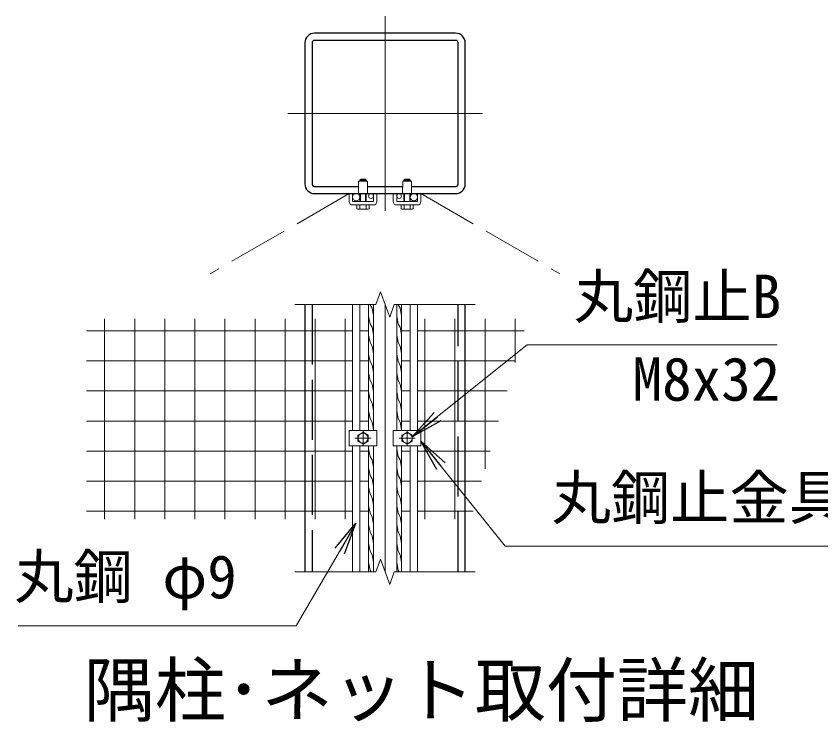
# Model space of a CAD drawing. Units: millimetres, scale not verified. Extents: x -18900 to 18900, y -13365 to 13365.
# Drawn here: x 12424 to 16438, y 1006 to 4527 of the extents above; entities that cross this region are included whole.
import ezdxf
from ezdxf.enums import TextEntityAlignment as Align

# ---------------------------------------------------------------- set-up
doc = ezdxf.new("R2010")
doc.units = ezdxf.units.MM
doc.header["$LTSCALE"] = 50
doc.linetypes.add('DASHED', pattern=[7.5, 6, -1.5])
doc.linetypes.add('USER1', pattern=[50.8, 31.75, -6.35, 6.35, -6.35])
for name, color, linetype, lineweight in [('0-0_D-TTL-TXT', 7, 'Continuous', 13), ('0-1_D-STR1', 1, 'Continuous', 25), ('0-2_D-BMK', 2, 'USER1', 13), ('0-3_D-STR3', 3, 'Continuous', 13), ('0-4_D-STR-DIM', 7, 'Continuous', 13), ('0-7_D-STR-TXT', 7, 'Continuous', 13), ('0-B_D-STR2', 7, 'Continuous', 13)]:
    doc.layers.add(name, color=color, linetype=linetype, lineweight=lineweight)
doc.layers.add('0-5_0', color=7, linetype='Continuous')
doc.styles.add('ＭＳ ゴシック', font='')
doc.styles.get('ＭＳ ゴシック').set_extended_font_data('MS Gothic')

# ---------------------------------------------------------------- blocks, each defined once
blk = doc.blocks.new('_Open')
at = {"layer": '0-5_0'}
blk.add_line((-50, 8.33), (0, 0), dxfattribs=at)
blk.add_lwpolyline([(-50, -8.33), (0, 0), (-50, 0)], dxfattribs=at)

msp = doc.modelspace()

# ---------------------------------------------------------------- linework, layer by layer
at = {"layer": '0-1_D-STR1'}
for p, q in [((14615.9, 4441.85), (13911.9, 4441.85)), ((13863.9, 4393.85), (13863.9, 3689.85)), ((13899.9, 4393.85), (13899.9, 3689.85)), ((14615.9, 4405.85), (13911.9, 4405.85)), ((14627.9, 3689.85), (14627.9, 4393.85)), ((14663.9, 3689.85), (14663.9, 4393.85)), ((13911.9, 3677.85), (14131.73, 3677.85)), ((14176.07, 3677.85), (14351.73, 3677.85)), ((14396.07, 3677.85), (14615.9, 3677.85)), ((13911.9, 3641.85), (14615.9, 3641.85)), ((13863.9, 3088.64), (13863.9, 1755.31)), ((14663.9, 1755.31), (14663.9, 3088.64))]:
    msp.add_line(p, q, dxfattribs=at)
at = {"layer": '0-1_D-STR1', "linetype": 'DASHED'}
for p, q in [((13899.9, 3088.64), (13899.9, 1755.31)), ((14627.9, 1755.31), (14627.9, 3088.64))]:
    msp.add_line(p, q, dxfattribs=at)
at = {"layer": '0-1_D-STR1'}
for centre, radius, start, end in [((13911.9, 4393.85), 48, 90, 180), ((14615.9, 4393.85), 48, 0, 90), ((13911.9, 4393.85), 12, 90, 180), ((14615.9, 4393.85), 12, 0, 90), ((13911.9, 3689.85), 48, 180, 270), ((13911.9, 3689.85), 12, 180, 270), ((14615.9, 3689.85), 48, 270, 0), ((14615.9, 3689.85), 12, 270, 0)]:
    msp.add_arc(centre, radius, start, end, dxfattribs=at)
at = {"layer": '0-2_D-BMK'}
for p, q in [((14263.9, 4527.35), (14263.9, 3556.36)), ((13778.41, 4041.85), (14749.4, 4041.85)), ((14263.9, 1755.31), (14263.9, 3088.64)), ((14153.9, 2381.97), (14153.9, 2461.97)), ((14373.9, 2381.97), (14373.9, 2461.97)), ((14113.9, 2421.97), (14193.9, 2421.97)), ((14413.9, 2421.97), (14333.9, 2421.97))]:
    msp.add_line(p, q, dxfattribs=at)
at = {"layer": '0-3_D-STR3'}
for p, q in [((14131.5, 3641.85), (14131.9, 3704.65)), ((14175.9, 3704.65), (14131.9, 3704.65)), ((14137.9, 3708.25), (14142.7, 3713.05)), ((14137.9, 3708.25), (14169.9, 3708.25)), ((14137.9, 3704.65), (14137.9, 3708.25)), ((14140.9, 3704.65), (14140.9, 3711.25)), ((14142.7, 3713.05), (14165.1, 3713.05)), ((14169.9, 3708.25), (14165.1, 3713.05)), ((14166.9, 3704.65), (14166.9, 3711.25)), ((14169.9, 3704.65), (14169.9, 3708.25)), ((14175.9, 3704.65), (14176.3, 3641.85)), ((14351.5, 3641.85), (14351.9, 3704.65)), ((14395.9, 3704.65), (14351.9, 3704.65)), ((14357.9, 3708.25), (14362.7, 3713.05)), ((14357.9, 3708.25), (14389.9, 3708.25)), ((14357.9, 3704.65), (14357.9, 3708.25)), ((14360.9, 3704.65), (14360.9, 3711.25)), ((14362.7, 3713.05), (14385.1, 3713.05)), ((14389.9, 3708.25), (14385.1, 3713.05)), ((14386.9, 3704.65), (14386.9, 3711.25)), ((14389.9, 3704.65), (14389.9, 3708.25)), ((14395.9, 3704.65), (14396.3, 3641.85)), ((14085.1, 3641.85), (14101.9, 3641.85)), ((14085.1, 3601.85), (14085.1, 3641.85)), ((14101.9, 3603.85), (14101.9, 3641.85)), ((14137.9, 3601.85), (14137.9, 3641.85)), ((14140.9, 3601.85), (14140.9, 3641.85)), ((14166.9, 3601.85), (14166.9, 3641.85)), ((14169.9, 3601.85), (14169.9, 3641.85)), ((14205.9, 3603.85), (14205.9, 3641.85)), ((14205.9, 3641.85), (14222.7, 3641.85)), ((14222.7, 3601.85), (14222.7, 3641.85)), ((14305.1, 3641.85), (14321.9, 3641.85)), ((14305.1, 3601.85), (14305.1, 3641.85)), ((14321.9, 3603.85), (14321.9, 3641.85)), ((14357.9, 3601.85), (14357.9, 3641.85)), ((14360.9, 3601.85), (14360.9, 3641.85)), ((14386.9, 3601.85), (14386.9, 3641.85)), ((14389.9, 3601.85), (14389.9, 3641.85)), ((14425.9, 3603.85), (14425.9, 3641.85)), ((14425.9, 3641.85), (14442.7, 3641.85)), ((14442.7, 3601.85), (14442.7, 3641.85)), ((14101.9, 3585.05), (14205.9, 3585.05)), ((14103.9, 3601.85), (14203.9, 3601.85)), ((14123.88, 3585.05), (14123.88, 3566.64)), ((14123.88, 3585.05), (14183.93, 3585.05)), ((14138.89, 3585.05), (14138.89, 3566.64)), ((14168.91, 3585.05), (14168.91, 3566.64)), ((14183.93, 3585.05), (14183.93, 3566.64)), ((14321.9, 3585.05), (14425.9, 3585.05)), ((14323.9, 3601.85), (14423.9, 3601.85)), ((14343.88, 3585.05), (14343.88, 3566.64)), ((14343.88, 3585.05), (14403.93, 3585.05)), ((14358.89, 3585.05), (14358.89, 3566.64)), ((14388.91, 3585.05), (14388.91, 3566.64)), ((14403.93, 3585.05), (14403.93, 3566.64)), ((14128.7, 3563.85), (14123.88, 3566.64)), ((14128.7, 3563.85), (14179.1, 3563.85)), ((14179.1, 3563.85), (14183.93, 3566.64)), ((14348.7, 3563.85), (14343.88, 3566.64)), ((14348.7, 3563.85), (14399.1, 3563.85)), ((14399.1, 3563.85), (14403.93, 3566.64)), ((14101.9, 2459.97), (14101.9, 3088.64)), ((14137.9, 2459.97), (14137.9, 3088.64)), ((14181.9, 2459.97), (14181.9, 3088.64)), ((14205.9, 2459.97), (14205.9, 3088.64)), ((14321.9, 2459.97), (14321.9, 3088.64)), ((14345.9, 2459.97), (14345.9, 3088.64)), ((14389.9, 2459.97), (14389.9, 3088.64)), ((14425.9, 2459.97), (14425.9, 3088.64)), ((14085.1, 2459.97), (14222.7, 2459.97)), ((14085.1, 2459.97), (14085.1, 2383.97)), ((14127.9, 2436.98), (14153.9, 2452)), ((14153.9, 2452), (14179.9, 2436.98)), ((14222.7, 2459.97), (14222.7, 2383.97)), ((14442.7, 2459.97), (14305.1, 2459.97)), ((14305.1, 2459.97), (14305.1, 2383.97)), ((14373.9, 2452), (14347.9, 2436.98)), ((14399.9, 2436.98), (14373.9, 2452)), ((14442.7, 2459.97), (14442.7, 2383.97)), ((14127.9, 2406.96), (14127.9, 2436.98)), ((14179.9, 2436.98), (14179.9, 2406.96)), ((14347.9, 2436.98), (14347.9, 2406.96)), ((14399.9, 2406.96), (14399.9, 2436.98)), ((14085.1, 2383.97), (14222.7, 2383.97)), ((14101.9, 1755.31), (14101.9, 2383.97)), ((14153.9, 2391.95), (14127.9, 2406.96)), ((14137.9, 1755.31), (14137.9, 2383.97)), ((14179.9, 2406.96), (14153.9, 2391.95)), ((14181.9, 1755.31), (14181.9, 2383.97)), ((14205.9, 1755.31), (14205.9, 2383.97)), ((14442.7, 2383.97), (14305.1, 2383.97)), ((14321.9, 1755.31), (14321.9, 2383.97)), ((14345.9, 1755.31), (14345.9, 2383.97)), ((14347.9, 2406.96), (14373.9, 2391.95)), ((14373.9, 2391.95), (14399.9, 2406.96)), ((14389.9, 1755.31), (14389.9, 2383.97)), ((14425.9, 1755.31), (14425.9, 2383.97))]:
    msp.add_line(p, q, dxfattribs=at)
for points in [[(14189.28, 3088.64), (14189.53, 3087.4), (14199.61, 3069.74), (14205.9, 3033.3)], [(14329.28, 3088.64), (14329.53, 3087.4), (14339.61, 3069.74), (14345.9, 3033.3)], [(14181.9, 3030.78), (14189.53, 2992.83), (14199.61, 2975.17), (14205.9, 2938.73)], [(14321.9, 3030.78), (14329.53, 2992.83), (14339.61, 2975.17), (14345.9, 2938.73)], [(14181.9, 2936.2), (14189.53, 2898.26), (14199.61, 2880.59), (14205.9, 2844.16)], [(14321.9, 2936.2), (14329.53, 2898.26), (14339.61, 2880.59), (14345.9, 2844.16)], [(14181.9, 2841.63), (14189.53, 2803.69), (14199.61, 2786.02), (14205.9, 2749.59)], [(14321.9, 2841.63), (14329.53, 2803.69), (14339.61, 2786.02), (14345.9, 2749.59)], [(14181.9, 2747.06), (14189.53, 2709.11), (14199.61, 2691.45), (14205.9, 2655.02)], [(14321.9, 2747.06), (14329.53, 2709.11), (14339.61, 2691.45), (14345.9, 2655.02)], [(14181.9, 2652.49), (14189.53, 2614.54), (14199.61, 2596.88), (14205.9, 2560.44)], [(14321.9, 2652.49), (14329.53, 2614.54), (14339.61, 2596.88), (14345.9, 2560.44)], [(14181.9, 2557.92), (14189.53, 2519.97), (14199.61, 2502.31), (14205.9, 2465.87)], [(14321.9, 2557.92), (14329.53, 2519.97), (14339.61, 2502.31), (14345.9, 2465.87)], [(14181.9, 2368.77), (14189.53, 2330.83), (14199.61, 2313.16), (14205.9, 2276.73)], [(14321.9, 2368.77), (14329.53, 2330.83), (14339.61, 2313.16), (14345.9, 2276.73)], [(14181.9, 2274.2), (14189.53, 2236.26), (14199.61, 2218.59), (14205.9, 2182.16)], [(14321.9, 2274.2), (14329.53, 2236.26), (14339.61, 2218.59), (14345.9, 2182.16)], [(14181.9, 2179.63), (14189.53, 2141.68), (14199.61, 2124.02), (14205.9, 2087.59)], [(14321.9, 2179.63), (14329.53, 2141.68), (14339.61, 2124.02), (14345.9, 2087.59)], [(14181.9, 2085.06), (14189.53, 2047.11), (14199.61, 2029.45), (14205.9, 1993.01)], [(14321.9, 2085.06), (14329.53, 2047.11), (14339.61, 2029.45), (14345.9, 1993.01)], [(14181.9, 1990.49), (14189.53, 1952.54), (14199.61, 1934.88), (14205.9, 1898.44)], [(14321.9, 1990.49), (14329.53, 1952.54), (14339.61, 1934.88), (14345.9, 1898.44)], [(14181.9, 1895.92), (14189.53, 1857.97), (14199.61, 1840.31), (14205.9, 1803.87)], [(14321.9, 1895.92), (14329.53, 1857.97), (14339.61, 1840.31), (14345.9, 1803.87)], [(14181.9, 1801.34), (14189.53, 1763.4), (14194.15, 1755.31)], [(14321.9, 1801.34), (14329.53, 1763.4), (14334.15, 1755.31)]]:
    msp.add_lwpolyline(points, dxfattribs=at)
for centre, radius in [((14119.9, 3623.85), 18), ((14193.9, 3629.85), 12), ((14333.9, 3629.85), 12), ((14407.9, 3623.85), 18), ((14153.9, 2421.97), 25), ((14373.9, 2421.97), 25)]:
    msp.add_circle(centre, radius, dxfattribs=at)
for centre, radius, start, end in [((14101.9, 3601.85), 16.8, 180, 270), ((14103.9, 3603.85), 2, 180, 270), ((14103.9, 3603.85), 2, 180, 270), ((14203.9, 3603.85), 2, 270, 0), ((14205.9, 3601.85), 16.8, 270, 0), ((14321.9, 3601.85), 16.8, 180, 270), ((14323.9, 3603.85), 2, 180, 270), ((14323.9, 3603.85), 2, 180, 270), ((14423.9, 3603.85), 2, 270, 0), ((14425.9, 3601.85), 16.8, 270, 0), ((14131.39, 3577.61), 13.29, 235.61585, 304.38415), ((14153.9, 3613.99), 49.68, 252.4121, 287.5879), ((14176.42, 3577.61), 13.29, 235.61585, 304.38415), ((14351.39, 3577.61), 13.29, 235.61585, 304.38415), ((14373.9, 3613.99), 49.68, 252.4121, 287.5879), ((14396.42, 3577.61), 13.29, 235.61585, 304.38415)]:
    msp.add_arc(centre, radius, start, end, dxfattribs=at)
at = {"layer": '0-4_D-STR-DIM'}
for p, q in [((14240.82, 3152.07), (14217.73, 3088.64)), ((14286.99, 3025.21), (14240.82, 3152.07)), ((13813.9, 3088.64), (14217.73, 3088.64)), ((14310.08, 3088.64), (14286.99, 3025.21)), ((14310.08, 3088.64), (14713.9, 3088.64)), ((14240.82, 1818.74), (14217.73, 1755.31)), ((14286.99, 1691.88), (14240.82, 1818.74)), ((13813.9, 1755.31), (14217.73, 1755.31)), ((14310.08, 1755.31), (14286.99, 1691.88)), ((14310.08, 1755.31), (14713.9, 1755.31))]:
    msp.add_line(p, q, dxfattribs=at)
at = {"layer": '0-7_D-STR-TXT'}
for points in [[(16218.79, 2887.64), (14973.13, 2887.64), (14401.46, 2429.82)], [(16539.88, 1883.11), (14862.5, 1883.11), (14443.95, 2405.14)], [(12434.35, 1484.99), (13820.49, 1484.99), (14117.91, 1995.45)]]:
    msp.add_lwpolyline(points, dxfattribs=at)
at = {"layer": '0-B_D-STR2', "linetype": 'DASHED'}
for p, q in [((14085.1, 3641.85), (13392.28, 3241.85)), ((14442.7, 3641.85), (15135.52, 3241.85))]:
    msp.add_line(p, q, dxfattribs=at)
at = {"layer": '0-B_D-STR2'}
for p, q in [((12865.26, 2018.23), (12865.26, 3016.89)), ((13015.26, 2018.23), (13015.26, 3016.89)), ((13165.26, 2018.23), (13165.26, 3016.89)), ((13315.26, 2018.23), (13315.26, 3016.89)), ((13465.26, 2018.23), (13465.26, 3016.89)), ((13615.26, 2018.23), (13615.26, 3016.89)), ((13765.26, 2018.23), (13765.26, 3016.89)), ((13915.26, 2018.23), (13915.26, 3016.89)), ((14065.26, 2018.23), (14065.26, 3016.89)), ((14462.54, 2018.23), (14462.54, 3016.89)), ((14612.54, 2018.23), (14612.54, 3016.89)), ((14762.54, 2269.6), (14762.54, 3016.89)), ((14912.54, 2799.95), (14912.54, 3016.89)), ((12774.92, 2957.24), (14101.9, 2957.24)), ((14137.9, 2957.24), (14181.9, 2957.24)), ((14389.9, 2957.24), (14345.9, 2957.24)), ((14957.03, 2957.24), (14425.9, 2957.24)), ((12774.92, 2807.24), (14101.9, 2807.24)), ((14137.9, 2807.24), (14181.9, 2807.24)), ((14389.9, 2807.24), (14345.9, 2807.24)), ((14914.6, 2807.24), (14425.9, 2807.24)), ((12774.92, 2657.24), (14101.9, 2657.24)), ((14137.9, 2657.24), (14181.9, 2657.24)), ((14389.9, 2657.24), (14345.9, 2657.24)), ((14872.18, 2657.24), (14425.9, 2657.24)), ((12774.92, 2507.24), (14101.9, 2507.24)), ((14137.9, 2507.24), (14181.9, 2507.24)), ((14389.9, 2507.24), (14345.9, 2507.24)), ((14829.75, 2507.24), (14425.9, 2507.24)), ((12774.92, 2357.24), (14101.9, 2357.24)), ((14137.9, 2357.24), (14181.9, 2357.24)), ((14389.9, 2357.24), (14345.9, 2357.24)), ((14787.33, 2357.24), (14425.9, 2357.24)), ((12774.92, 2207.24), (14101.9, 2207.24)), ((14137.9, 2207.24), (14181.9, 2207.24)), ((14389.9, 2207.24), (14345.9, 2207.24)), ((14744.9, 2207.24), (14425.9, 2207.24)), ((12774.92, 2057.24), (14101.9, 2057.24)), ((14137.9, 2057.24), (14181.9, 2057.24)), ((14389.9, 2057.24), (14345.9, 2057.24)), ((14702.48, 2057.24), (14425.9, 2057.24))]:
    msp.add_line(p, q, dxfattribs=at)

# ---------------------------------------------------------------- block references
at = {"layer": '0-7_D-STR-TXT', "xscale": 3.2, "yscale": 3.2}
for p, rotation in [((14399.9, 2428.57), 218.68948), ((14442.7, 2406.7), 128.72125), ((14118.92, 1997.18), 59.77232)]:
    msp.add_blockref('_Open', p, dxfattribs=dict(at, rotation=rotation))

# ---------------------------------------------------------------- texts
at = {"layer": '0-0_D-TTL-TXT', "style": 'ＭＳ ゴシック'}
msp.add_text('隅柱･ネット取付詳細', height=259.9, dxfattribs=at).set_placement((12761.33, 957.5), align=Align.BOTTOM_LEFT)
at = {"layer": '0-7_D-STR-TXT', "style": 'ＭＳ ゴシック'}
for s, p in [('丸鋼止B', (15205.72, 2955.69)), ('M8x32', (15498.11, 2543.81)), ('丸鋼止金具', (15095.08, 1951.74)), ('丸鋼 φ9', (12414.93, 1557.62))]:
    msp.add_text(s, height=216.6, dxfattribs=at).set_placement(p, align=Align.BOTTOM_LEFT)

doc.saveas('drawing.dxf')
